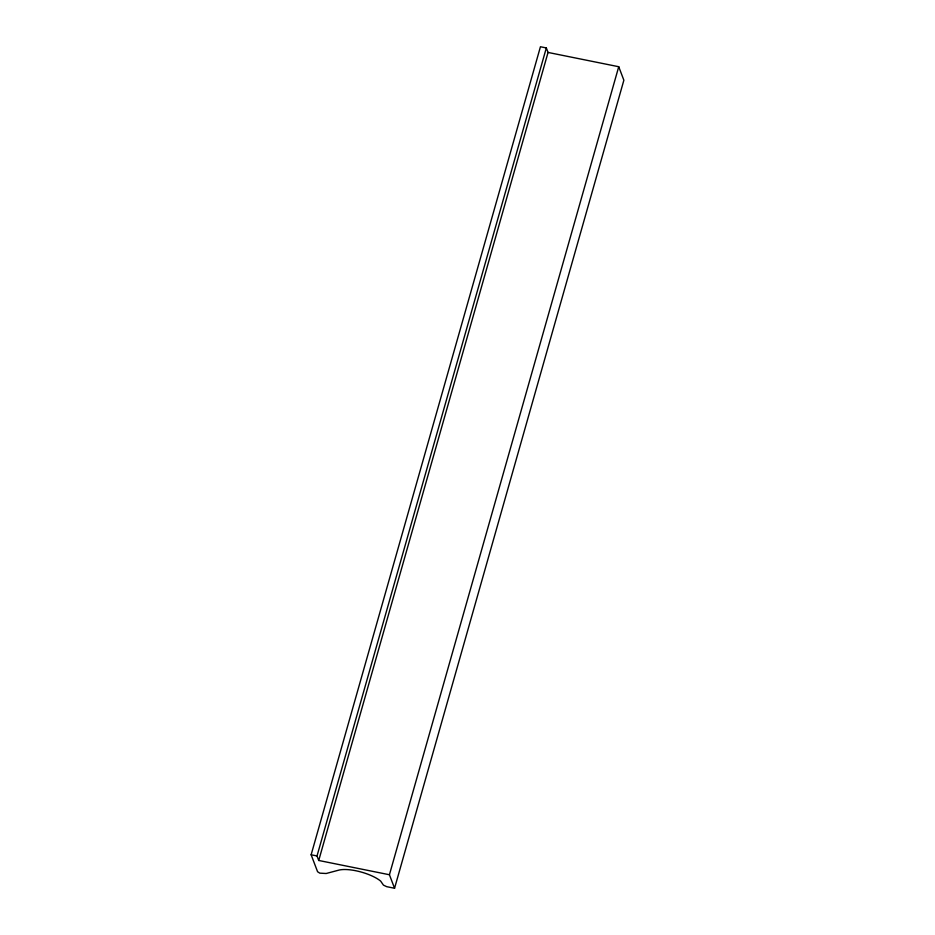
<?xml version="1.0" encoding="UTF-8"?>
<svg xmlns="http://www.w3.org/2000/svg" width="935" height="935" viewBox="0 0 935 935"><rect width="100%" height="100%" fill="white"/><g stroke="black" fill="none" stroke-linecap="round" stroke-linejoin="round"><path stroke-width="1.4" d="M311.133 854.777L540.442 46.75L546.332 47.942L548.05 52.442L318.73 860.469L389.427 874.751L394.558 888.25L386.669 886.66L383.455 885.129L380.639 881.086A25.701 8.286 15.8 0 0 338.154 870.31L326.186 873.5L319.793 873.15L317.584 871.736L311.133 854.777L317.023 855.957L318.73 860.469M317.023 855.957L546.332 47.942M389.427 874.751L618.736 66.724L548.05 52.442M394.558 888.25L623.867 80.223L618.736 66.724"/></g></svg>
